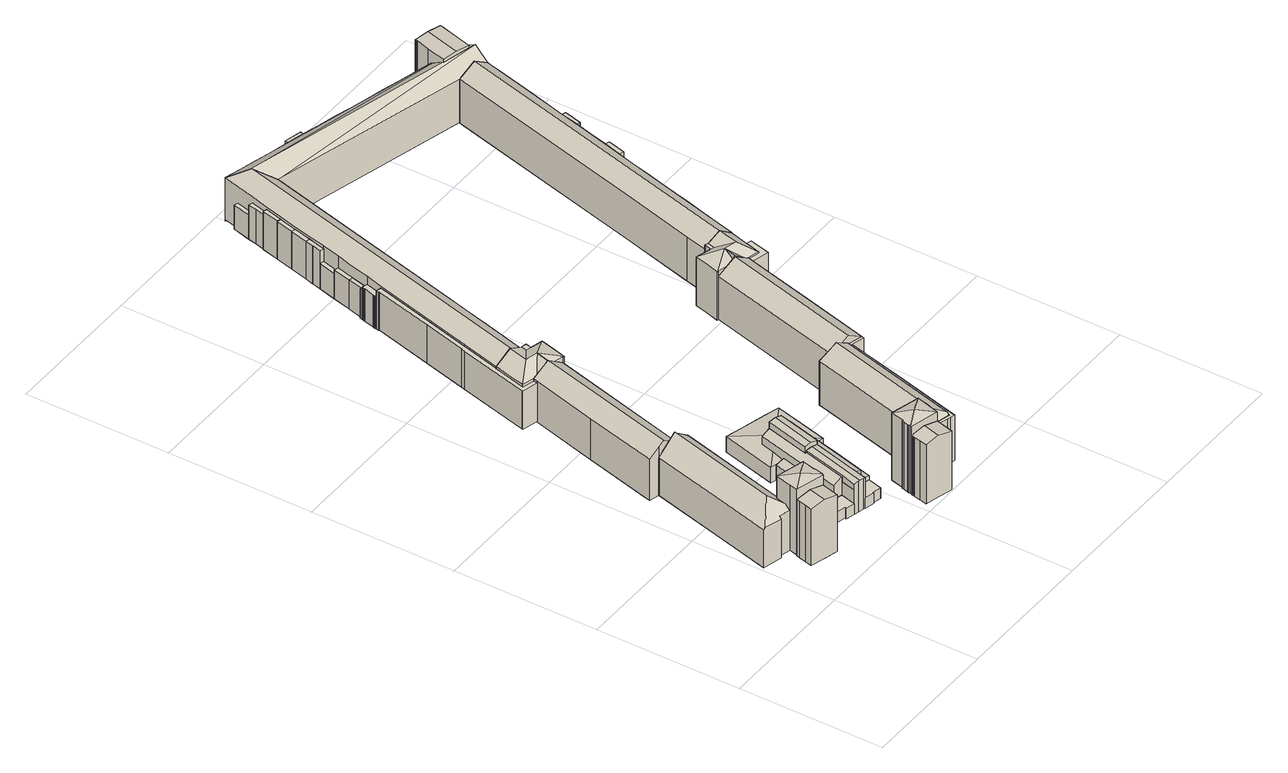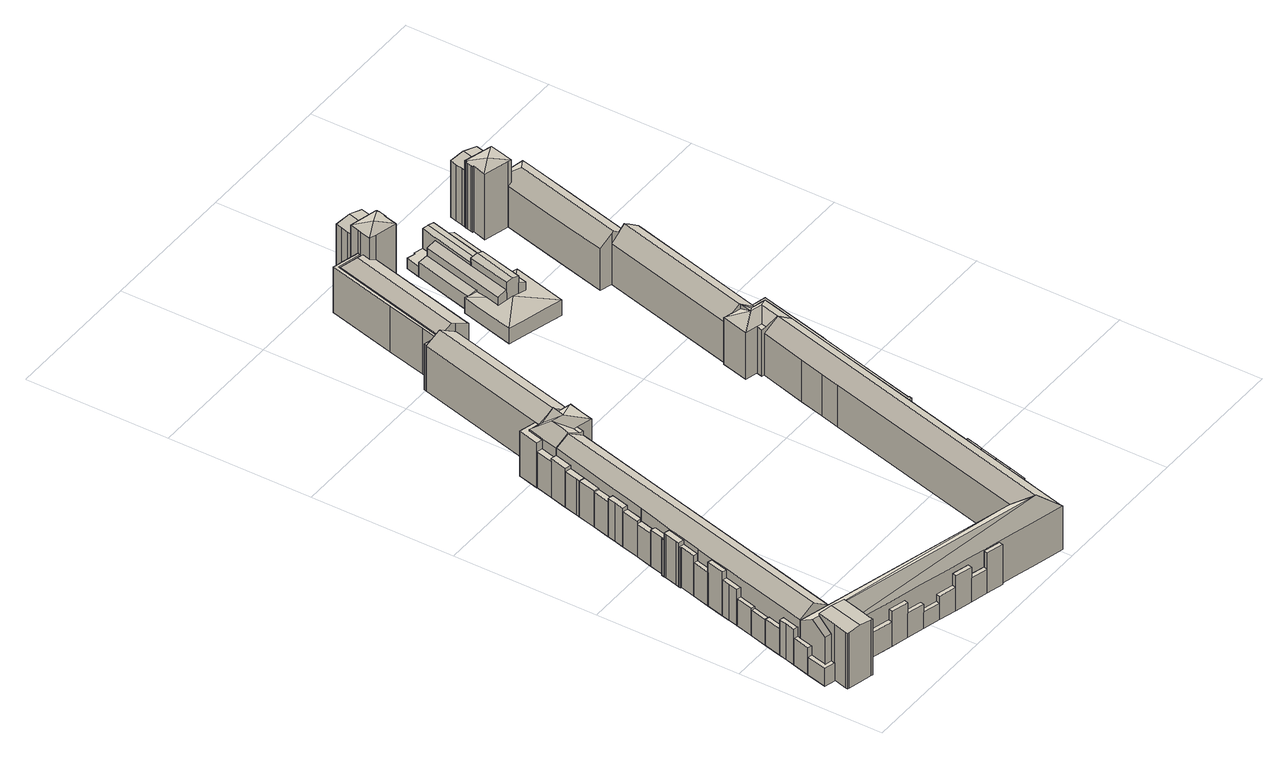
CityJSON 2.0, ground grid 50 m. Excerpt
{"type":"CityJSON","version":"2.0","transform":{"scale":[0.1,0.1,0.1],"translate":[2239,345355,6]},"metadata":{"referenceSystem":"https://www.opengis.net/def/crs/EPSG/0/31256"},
"CityObjects":{
"building1":{"type":"Building","attributes":{"name":"207428"},"children":["building1-1","building1-2","building1-3","building1-4","building1-5","building1-6","building1-7","building1-8","building1-9","building1-10","building1-11","building1-12","building1-13","building1-14","building1-15","building1-16","building1-17","building1-18","building1-19","building1-20","building1-21","building1-22","building1-23","building1-24","building1-25","building1-26","building1-27","building1-28","building1-29","building1-30","building1-31","building1-32","building1-33","building1-34","building1-35","building1-36","building1-37","building1-38","building1-39","building1-40","building1-41","building1-42","building1-43","building1-44","building1-45","building1-46","building1-47","building1-48","building1-49","building1-50","building1-51","building1-52","building1-53","building1-54","building1-55","building1-56","building1-57","building1-58","building1-59","building1-60","building1-61","building1-62"]},
"building1-1":{"type":"BuildingPart","attributes":{"HoeheDach":"29","NiedrigsteTraufeDesGebaeudes":"28","Blattnummer":"104090","HoeheGrund":"7","roofType":"SATTELDACH","measuredHeight":21.95},"parents":["building1"],"geometry":[{"type":"Solid","lod":"2","boundaries":[[[[0,1,2,3,4,5]],[[2,1,6,7]],[[1,0,8,6]],[[0,5,9,8]],[[10,11,12,13]],[[11,14,15,12]],[[14,16,17,15]],[[8,9,18,13,12,15,17,19,20,7,6]],[[3,2,7,20,19,17,16,21]],[[18,9,5,4,10,13]],[[4,3,21,16,14,11,10]]]]}]},
"building1-2":{"type":"BuildingPart","attributes":{"HoeheDach":"32","NiedrigsteTraufeDesGebaeudes":"32","Blattnummer":"104090","HoeheGrund":"7","roofType":"WALMDACH","measuredHeight":25.19},"parents":["building1"],"geometry":[{"type":"Solid","lod":"2","boundaries":[[[[22,23,24,25]],[[26,27,28,22,25]],[[29,30,31,32,33,34,26,25,35]],[[36,24,37,38]],[[22,28,39,40]],[[28,27,41,39]],[[34,33,42,43]],[[33,32,44,42]],[[32,31,45,44]],[[31,30,46,45]],[[30,29,47,46]],[[43,42,44,45,46,47,48,38,37,49,40,39,41,50]],[[50,41,27,26,34,43]],[[35,25,24,36]],[[22,40,49,23]],[[48,47,29,35,36,38]],[[23,49,37,24]]]]}]},
"building1-3":{"type":"BuildingPart","attributes":{"HoeheDach":"26","NiedrigsteTraufeDesGebaeudes":"21","Blattnummer":"104090","HoeheGrund":"7","roofType":"WALMDACH","measuredHeight":19.22},"parents":["building1"],"geometry":[{"type":"Solid","lod":"2","boundaries":[[[[51,52,53,54]],[[55,56,57,58,59,60]],[[61,62,63,55,60,64]],[[65,66,67,52,51,56,55,63]],[[62,61,68,69]],[[61,64,70,68]],[[66,65,71,72]],[[72,71,73,69,68,70,74,75,76,77,78,54,53,79]],[[79,53,52,67,66,72]],[[69,73,71,65,63,62]],[[70,64,60,59,75,74]],[[51,54,78,77,57,56]],[[58,57,77,76,75,59]]]]}]},
"building1-4":{"type":"BuildingPart","attributes":{"HoeheDach":"11","NiedrigsteTraufeDesGebaeudes":"11","Blattnummer":"104090","HoeheGrund":"7","roofType":"FLACHDACH","measuredHeight":3.85},"parents":["building1"],"geometry":[{"type":"Solid","lod":"2","boundaries":[[[[80,81,82,83,84,85,86]],[[87,88,89,90,91,92,93]],[[85,84,87,93]],[[82,81,90,89]],[[81,80,91,90]],[[80,86,92,91]],[[86,85,93,92]],[[82,89,88,87,84,83]]]]}]},
"building1-5":{"type":"BuildingPart","attributes":{"HoeheDach":"14","NiedrigsteTraufeDesGebaeudes":"13","Blattnummer":"104090","HoeheGrund":"7","roofType":"PULTDACH","measuredHeight":6.48},"parents":["building1"],"geometry":[{"type":"Solid","lod":"2","boundaries":[[[[94,95,96,97,98,99,100]],[[101,102,103,104,105,106,107]],[[99,98,101,107]],[[95,94,105,104]],[[94,100,106,105]],[[100,99,107,106]],[[97,96,95,104,103,102,101,98]]]]}]},
"building1-6":{"type":"BuildingPart","attributes":{"HoeheDach":"26","NiedrigsteTraufeDesGebaeudes":"22","Blattnummer":"104090","HoeheGrund":"7","roofType":"SATTELDACH","measuredHeight":19.11},"parents":["building1"],"geometry":[{"type":"Solid","lod":"2","boundaries":[[[[108,109,110,111,112,113,114,115]],[[116,109,108,117]],[[112,111,118,119]],[[111,110,120,118]],[[115,114,121,77]],[[116,117,54,122]],[[54,117,108,115,77,123]],[[116,122,124,120,110,109]],[[113,112,119,125,121,114]],[[123,77,121,125,119,118,120,124,122,54]]]]}]},
"building1-7":{"type":"BuildingPart","attributes":{"HoeheDach":"11","NiedrigsteTraufeDesGebaeudes":"11","Blattnummer":"104090","HoeheGrund":"7","roofType":"FLACHDACH","measuredHeight":3.93},"parents":["building1"],"geometry":[{"type":"Solid","lod":"2","boundaries":[[[[126,127,128,129,130,131,132]],[[133,134,135,136,137,138,139]],[[131,130,133,139]],[[128,127,136,135]],[[127,126,137,136]],[[126,132,138,137]],[[132,131,139,138]],[[128,135,134,133,130,129]]]]}]},
"building1-8":{"type":"BuildingPart","attributes":{"HoeheDach":"19","NiedrigsteTraufeDesGebaeudes":"16","Blattnummer":"104090","HoeheGrund":"7","roofType":"PULTDACH","measuredHeight":11.48},"parents":["building1"],"geometry":[{"type":"Solid","lod":"2","boundaries":[[[[140,141,142,143,144,145,146]],[[147,148,149,150,151,152]],[[153,154,155,156,157,158,148,147,159]],[[160,161,162,163,164]],[[165,166,167]],[[168,169,170,171]],[[145,144,172,88]],[[144,143,173,172]],[[143,142,174,173]],[[140,146,166,165]],[[146,145,88,89]],[[158,157,162,171,170]],[[154,153,175,139]],[[162,161,168,171]],[[160,164,134,176]],[[164,163,133,134]],[[133,177,139,175,178,179,180,90,89,88,172,173,174,181,182,183,184,185,176,134]],[[149,148,158,183,182,181,174,142,141]],[[178,175,153,159,147,152,180,179]],[[177,133,163,162,157,156,155,154,139]],[[176,185,184,169,168,161,160]],[[170,169,184,183,158]],[[180,152,151,167,90]],[[150,149,141,140,165,167,151]],[[166,146,89,90,167]]]]}]},
"building1-9":{"type":"BuildingPart","attributes":{"HoeheDach":"13","NiedrigsteTraufeDesGebaeudes":"13","Blattnummer":"104090","HoeheGrund":"7","roofType":"PULTDACH","measuredHeight":6.15},"parents":["building1"],"geometry":[{"type":"Solid","lod":"2","boundaries":[[[[186,187,188,189,190,191]],[[192,193,194,195,135,134]],[[190,189,192,134]],[[189,188,193,192]],[[191,190,134,135]],[[195,194,193,188,187,186,191,135]]]]}]},
"building1-10":{"type":"BuildingPart","attributes":{"HoeheDach":"20","NiedrigsteTraufeDesGebaeudes":"20","Blattnummer":"104090","HoeheGrund":"7","roofType":"SATTELDACH","measuredHeight":13.22},"parents":["building1"],"geometry":[{"type":"Solid","lod":"2","boundaries":[[[[196,197,198,199]],[[200,196,199,201]],[[198,197,202,203]],[[200,201,204,205]],[[204,201,199,198,203,206]],[[200,205,207,202,197,196]],[[206,203,202,207,205,204]]]]}]},
"building1-11":{"type":"BuildingPart","attributes":{"HoeheDach":"29","NiedrigsteTraufeDesGebaeudes":"28","Blattnummer":"104090","HoeheGrund":"6","roofType":"SATTELDACH","measuredHeight":22.87},"parents":["building1"],"geometry":[{"type":"Solid","lod":"2","boundaries":[[[[208,209,210,211,212,213,214,215,216]],[[215,214,217,218]],[[214,213,219,217]],[[213,212,220,219]],[[212,211,221,220]],[[211,210,222,221]],[[210,209,223,222]],[[224,225,226,227]],[[225,228,229,226]],[[229,230,231,232,218,217,219,220,221,222,223,233,227,226]],[[231,230,234,235,216,215,218,232]],[[229,228,234,230]],[[224,227,233,223,209,208]],[[234,228,225,224,208,216,235]]]]}]},
"building1-12":{"type":"BuildingPart","attributes":{"HoeheDach":"14","NiedrigsteTraufeDesGebaeudes":"13","Blattnummer":"104090","HoeheGrund":"7","roofType":"WALMDACH","measuredHeight":6.7},"parents":["building1"],"geometry":[{"type":"Solid","lod":"2","boundaries":[[[[236,237,238,239,240,241]],[[242,243,241,240,244]],[[245,246,247,239,238]],[[238,237,248]],[[249,250,251,252,245,238,248]],[[251,250,253,254]],[[240,239,255,256]],[[243,242,257,258]],[[251,254,193,259]],[[254,253,192,193]],[[259,193,192,260,176,261,262,172,263,258,257,264,256,255,265,266,267,268]],[[261,176,249,248,237,236,172,262]],[[246,245,267,266,265,255,239,247]],[[250,249,176,260,192,253]],[[268,267,245,252,251,259]],[[257,242,244,240,256,264]],[[263,172,236,241,243,258]]]]}]},
"building1-13":{"type":"BuildingPart","attributes":{"HoeheDach":"26","NiedrigsteTraufeDesGebaeudes":"23","Blattnummer":"104090","HoeheGrund":"7","roofType":"SATTELDACH","measuredHeight":19.06},"parents":["building1"],"geometry":[{"type":"Solid","lod":"2","boundaries":[[[[269,270,271,272]],[[273,274,275,276,277]],[[278,271,270]],[[279,280,281,282]],[[283,122,272,271,278,284,110,120,285]],[[275,274,273,286,287,288,289,290,291,292]],[[293,122,283,285,120,294,295,296,290,289,288,287,286,297,282,281,298]],[[298,281,280,299,269,293]],[[297,286,273,277,279,282]],[[269,272,122,293]],[[120,110,300,301,295,294]],[[270,284,278]],[[302,291,290,296,295,301]],[[299,280,270,269]],[[280,279,277,276,303,270]],[[275,292,304,303,276]],[[110,284,270,303,301,300]],[[304,292,291,302,301,303]]]]}]},
"building1-14":{"type":"BuildingPart","attributes":{"HoeheDach":"33","NiedrigsteTraufeDesGebaeudes":"31","Blattnummer":"104090","HoeheGrund":"6","roofType":"WALMDACH","measuredHeight":26.23},"parents":["building1"],"geometry":[{"type":"Solid","lod":"2","boundaries":[[[[305,306,307,308]],[[306,309,310,307]],[[311,312,313,314]],[[315,316,317,318]],[[319,320,321,322]],[[322,321,318,317,323,314,313,324,308,307,310,325,326,327,328,329,330,331]],[[332,333,326,325,310,309]],[[331,330,334,335,319,322]],[[334,330,329,328,336,337]],[[336,328,327,326,333,338]],[[321,320,315,318]],[[339,311,314,323,317,316]],[[337,336,338,333,332,340]],[[339,340,332,309,306,305,341,312,311]],[[340,339,316,315]],[[320,319,335,334,337,340,315]],[[312,341,324,313]],[[341,305,308,324]]]]}]},
"building1-15":{"type":"BuildingPart","attributes":{"HoeheDach":"22","NiedrigsteTraufeDesGebaeudes":"22","Blattnummer":"104090","HoeheGrund":"7","roofType":"FLACHDACH","measuredHeight":14.21},"parents":["building1"],"geometry":[{"type":"Solid","lod":"2","boundaries":[[[[342,343,344,345,346,347,348,349,350,351,352,353,354]],[[355,356,357,358,359,360,361,362,363,364,365,366,367]],[[365,342,354,366]],[[364,343,342,365]],[[363,344,343,364]],[[362,345,344,363]],[[361,346,345,362]],[[360,347,346,361]],[[359,348,347,360]],[[358,349,348,359]],[[357,350,349,358]],[[356,351,350,357]],[[355,352,351,356]],[[367,353,352,355]],[[366,354,353,367]]]]}]},
"building1-16":{"type":"BuildingPart","attributes":{"HoeheDach":"26","NiedrigsteTraufeDesGebaeudes":"22","Blattnummer":"104090","HoeheGrund":"6","roofType":"WALMDACH","measuredHeight":19.85},"parents":["building1"],"geometry":[{"type":"Solid","lod":"2","boundaries":[[[[368,369,370,371,372,373,374,375]],[[376,369,368,377,378]],[[379,370,369,376]],[[372,371,380,381]],[[375,374,382,383]],[[378,377,384,385]],[[385,384,386,383,382,387,381,380,388,389,390]],[[385,390,389,379,376,378]],[[368,375,383,386,384,377]],[[379,389,388,380,371,370]],[[373,372,381,387,382,374]]]]}]},
"building1-17":{"type":"BuildingPart","attributes":{"HoeheDach":"23","NiedrigsteTraufeDesGebaeudes":"23","Blattnummer":"104090","HoeheGrund":"6","roofType":"FLACHDACH","measuredHeight":16.96},"parents":["building1"],"geometry":[{"type":"Solid","lod":"2","boundaries":[[[[391,392,393,394]],[[395,396,392,391]],[[397,398,396,395]],[[399,400,398,397]],[[401,402,400,399]],[[403,404,402,401]],[[405,406,407,408,409,393,392,396,398,400,402,404]],[[399,397,395,391,394,410,411,412,413,414,403,401]],[[414,405,404,403]],[[413,406,405,414]],[[412,407,406,413]],[[411,408,407,412]],[[410,409,408,411]],[[394,393,409,410]]]]}]},
"building1-18":{"type":"BuildingPart","attributes":{"HoeheDach":"20","NiedrigsteTraufeDesGebaeudes":"20","Blattnummer":"104090","HoeheGrund":"8","roofType":"FLACHDACH","measuredHeight":12.03},"parents":["building1"],"geometry":[{"type":"Solid","lod":"2","boundaries":[[[[415,342,354,416,417,418,419,420,421,422]],[[423,424,425,426,427,428,429,430,431,432]],[[430,415,422,431]],[[429,342,415,430]],[[428,354,342,429]],[[427,416,354,428]],[[426,417,416,427]],[[425,418,417,426]],[[424,419,418,425]],[[423,420,419,424]],[[432,421,420,423]],[[431,422,421,432]]]]}]},
"building1-19":{"type":"BuildingPart","attributes":{"HoeheDach":"18","NiedrigsteTraufeDesGebaeudes":"18","Blattnummer":"104090","HoeheGrund":"8","roofType":"FLACHDACH","measuredHeight":10.77},"parents":["building1"],"geometry":[{"type":"Solid","lod":"2","boundaries":[[[[433,415,434,435]],[[436,422,415,433]],[[437,438,422,436]],[[439,440,438,437]],[[441,442,440,439]],[[434,415,422,438,440,442]],[[437,436,433,435,441,439]],[[435,434,442,441]]]]}]},
"building1-20":{"type":"BuildingPart","attributes":{"HoeheDach":"18","NiedrigsteTraufeDesGebaeudes":"18","Blattnummer":"104090","HoeheGrund":"8","roofType":"FLACHDACH","measuredHeight":10.73},"parents":["building1"],"geometry":[{"type":"Solid","lod":"2","boundaries":[[[[443,434,442,444]],[[435,445,446,441]],[[445,443,444,446]],[[435,434,443,445]],[[441,442,434,435]],[[446,444,442,441]]]]}]},
"building1-21":{"type":"BuildingPart","attributes":{"HoeheDach":"26","NiedrigsteTraufeDesGebaeudes":"23","Blattnummer":"104090","HoeheGrund":"7","roofType":"SATTELDACH","measuredHeight":19.24},"parents":["building1"],"geometry":[{"type":"Solid","lod":"2","boundaries":[[[[447,448,449,450]],[[451,452,453,454]],[[455,456,457,458,459,460,461,462,448,447,463,464,465,466,291,467]],[[468,469,452,451,455,467,470]],[[291,466,471,472]],[[452,469,473,453]],[[469,468,474,473]],[[468,470,475,474]],[[462,461,460,459,458,457,456,476,477,478,479,480,481,482,449,448]],[[475,470,467,291,472,483]],[[451,454,484,476,456,455]],[[463,447,450,485,486,464]],[[465,464,486,487,471,466]],[[473,474,475,483,472,471,487,486,485,450,449,482,481,480,479,478,477,476,484,454,453]]]]}]},
"building1-22":{"type":"BuildingPart","attributes":{"HoeheDach":"17","NiedrigsteTraufeDesGebaeudes":"17","Blattnummer":"104090","HoeheGrund":"7","roofType":"FLACHDACH","measuredHeight":9.51},"parents":["building1"],"geometry":[{"type":"Solid","lod":"2","boundaries":[[[[488,443,444,489]],[[490,491,492,493]],[[491,488,489,492]],[[490,443,488,491]],[[493,444,443,490]],[[492,489,444,493]]]]}]},
"building1-23":{"type":"BuildingPart","attributes":{"HoeheDach":"22","NiedrigsteTraufeDesGebaeudes":"22","Blattnummer":"104090","HoeheGrund":"7","roofType":"FLACHDACH","measuredHeight":14.14},"parents":["building1"],"geometry":[{"type":"Solid","lod":"2","boundaries":[[[[488,489,494,495,496,497]],[[498,499,500,501,502,503]],[[501,488,497,502]],[[500,489,488,501]],[[499,494,489,500]],[[498,495,494,499]],[[503,496,495,498]],[[502,497,496,503]]]]}]},
"building1-24":{"type":"BuildingPart","attributes":{"HoeheDach":"22","NiedrigsteTraufeDesGebaeudes":"22","Blattnummer":"104090","HoeheGrund":"8","roofType":"FLACHDACH","measuredHeight":14.05},"parents":["building1"],"geometry":[{"type":"Solid","lod":"2","boundaries":[[[[497,496,504,505]],[[503,502,506,507]],[[502,497,505,506]],[[503,496,497,502]],[[507,504,496,503]],[[506,505,504,507]]]]}]},
"building1-25":{"type":"BuildingPart","attributes":{"HoeheDach":"22","NiedrigsteTraufeDesGebaeudes":"22","Blattnummer":"104090","HoeheGrund":"8","roofType":"FLACHDACH","measuredHeight":13.97},"parents":["building1"],"geometry":[{"type":"Solid","lod":"2","boundaries":[[[[508,505,504,509]],[[510,511,512,513]],[[511,508,509,512]],[[510,505,508,511]],[[513,504,505,510]],[[512,509,504,513]]]]}]},
"building1-26":{"type":"BuildingPart","attributes":{"HoeheDach":"22","NiedrigsteTraufeDesGebaeudes":"22","Blattnummer":"104090","HoeheGrund":"8","roofType":"FLACHDACH","measuredHeight":14.04},"parents":["building1"],"geometry":[{"type":"Solid","lod":"2","boundaries":[[[[514,508,509,515]],[[516,517,518,519]],[[517,514,515,518]],[[516,508,514,517]],[[519,509,508,516]],[[518,515,509,519]]]]}]},
"building1-27":{"type":"BuildingPart","attributes":{"HoeheDach":"26","NiedrigsteTraufeDesGebaeudes":"22","Blattnummer":"104090","HoeheGrund":"6","roofType":"SATTELDACH","measuredHeight":20.06},"parents":["building1"],"geometry":[{"type":"Solid","lod":"2","boundaries":[[[[520,521,522,523,524]],[[525,526,527,521,520,528]],[[523,522,529,530]],[[527,526,531,532]],[[533,408,528,520,524,523,530,407]],[[534,531,526,525,528,408]],[[527,532,535,529,522,521]],[[534,408,533,407,530,529,535,532,531]]]]}]},
"building1-28":{"type":"BuildingPart","attributes":{"HoeheDach":"20","NiedrigsteTraufeDesGebaeudes":"20","Blattnummer":"104090","HoeheGrund":"8","roofType":"FLACHDACH","measuredHeight":12.87},"parents":["building1"],"geometry":[{"type":"Solid","lod":"2","boundaries":[[[[536,537,538,539,540]],[[541,542,543,544,545]],[[543,536,540,544]],[[542,537,536,543]],[[541,538,537,542]],[[545,539,538,541]],[[544,540,539,545]]]]}]},
"building1-29":{"type":"BuildingPart","attributes":{"HoeheDach":"17","NiedrigsteTraufeDesGebaeudes":"17","Blattnummer":"104090","HoeheGrund":"8","roofType":"FLACHDACH","measuredHeight":9.04},"parents":["building1"],"geometry":[{"type":"Solid","lod":"2","boundaries":[[[[546,547,538,537]],[[548,549,550,551]],[[549,546,537,550]],[[548,547,546,549]],[[551,538,547,548]],[[550,537,538,551]]]]}]},
"building1-30":{"type":"BuildingPart","attributes":{"HoeheDach":"27","NiedrigsteTraufeDesGebaeudes":"23","Blattnummer":"104090","HoeheGrund":"6","roofType":"SATTELDACH","measuredHeight":20.38},"parents":["building1"],"geometry":[{"type":"Solid","lod":"2","boundaries":[[[[552,553,554,555]],[[553,556,557]],[[558,559,560,561]],[[562,560,563,564]],[[556,553,552]],[[565,566,532,567,568,557,556,552,555,529,535]],[[569,570,571,532,566,565,535,529,572,573,574,564,563,575,576,577,578,579]],[[580,581,578,577,576,575,559,558]],[[569,579,578,581,582,583,584,570]],[[570,584,585,567,532,571]],[[559,575,563,560]],[[529,555,554,586,573,572]],[[587,562,564,574,573,586]],[[583,582,581,580,588,589,584]],[[588,580,558,561,589]],[[568,567,585,584,589,553,557]],[[589,561,560,562,553]],[[553,562,587,586,554]]]]}]},
"building1-31":{"type":"BuildingPart","attributes":{"HoeheDach":"23","NiedrigsteTraufeDesGebaeudes":"23","Blattnummer":"104090","HoeheGrund":"6","roofType":"FLACHDACH","measuredHeight":16.64},"parents":["building1"],"geometry":[{"type":"Solid","lod":"2","boundaries":[[[[590,591,592,593,594,595]],[[596,597,598,599,600,601]],[[599,590,595,600]],[[598,591,590,599]],[[597,592,591,598]],[[596,593,592,597]],[[601,594,593,596]],[[600,595,594,601]]]]}]},
"building1-32":{"type":"BuildingPart","attributes":{"HoeheDach":"19","NiedrigsteTraufeDesGebaeudes":"19","Blattnummer":"104090","HoeheGrund":"6","roofType":"FLACHDACH","measuredHeight":13.42},"parents":["building1"],"geometry":[{"type":"Solid","lod":"2","boundaries":[[[[602,579,578,603]],[[604,605,606,607]],[[605,602,603,606]],[[604,579,602,605]],[[607,578,579,604]],[[606,603,578,607]]]]}]},
"building1-33":{"type":"BuildingPart","attributes":{"HoeheDach":"21","NiedrigsteTraufeDesGebaeudes":"21","Blattnummer":"104090","HoeheGrund":"6","roofType":"FLACHDACH","measuredHeight":14.5},"parents":["building1"],"geometry":[{"type":"Solid","lod":"2","boundaries":[[[[608,603,578,609]],[[610,611,612,613]],[[611,608,609,612]],[[610,603,608,611]],[[613,578,603,610]],[[612,609,578,613]]]]}]},
"building1-34":{"type":"BuildingPart","attributes":{"HoeheDach":"20","NiedrigsteTraufeDesGebaeudes":"20","Blattnummer":"104090","HoeheGrund":"6","roofType":"FLACHDACH","measuredHeight":13.42},"parents":["building1"],"geometry":[{"type":"Solid","lod":"2","boundaries":[[[[614,608,609,615,616]],[[617,618,619,620,621]],[[619,614,616,620]],[[618,608,614,619]],[[617,609,608,618]],[[621,615,609,617]],[[620,616,615,621]]]]}]},
"building1-35":{"type":"BuildingPart","attributes":{"HoeheDach":"22","NiedrigsteTraufeDesGebaeudes":"22","Blattnummer":"104090","HoeheGrund":"8","roofType":"FLACHDACH","measuredHeight":14.88},"parents":["building1"],"geometry":[{"type":"Solid","lod":"2","boundaries":[[[[622,623,624,625]],[[626,627,628,629]],[[627,622,625,628]],[[626,623,622,627]],[[629,624,623,626]],[[628,625,624,629]]]]}]},
"building1-36":{"type":"BuildingPart","attributes":{"HoeheDach":"20","NiedrigsteTraufeDesGebaeudes":"20","Blattnummer":"104090","HoeheGrund":"6","roofType":"FLACHDACH","measuredHeight":13.41},"parents":["building1"],"geometry":[{"type":"Solid","lod":"2","boundaries":[[[[615,630,631,616]],[[632,621,620,633]],[[621,615,616,620]],[[632,630,615,621]],[[633,631,630,632]],[[620,616,631,633]]]]}]},
"building1-37":{"type":"BuildingPart","attributes":{"HoeheDach":"16","NiedrigsteTraufeDesGebaeudes":"16","Blattnummer":"104090","HoeheGrund":"8","roofType":"FLACHDACH","measuredHeight":8.87},"parents":["building1"],"geometry":[{"type":"Solid","lod":"2","boundaries":[[[[634,635,636,637]],[[638,639,640,641]],[[639,634,637,640]],[[638,635,634,639]],[[641,636,635,638]],[[640,637,636,641]]]]}]},
"building1-38":{"type":"BuildingPart","attributes":{"HoeheDach":"19","NiedrigsteTraufeDesGebaeudes":"19","Blattnummer":"104090","HoeheGrund":"6","roofType":"FLACHDACH","measuredHeight":13.09},"parents":["building1"],"geometry":[{"type":"Solid","lod":"2","boundaries":[[[[642,643,644,645]],[[646,647,648,649]],[[647,642,645,648]],[[646,643,642,647]],[[649,644,643,646]],[[648,645,644,649]]]]}]},
"building1-39":{"type":"BuildingPart","attributes":{"HoeheDach":"20","NiedrigsteTraufeDesGebaeudes":"20","Blattnummer":"104090","HoeheGrund":"6","roofType":"FLACHDACH","measuredHeight":14.28},"parents":["building1"],"geometry":[{"type":"Solid","lod":"2","boundaries":[[[[650,651,642,645,652]],[[653,654,655,656,657]],[[655,650,652,656]],[[654,651,650,655]],[[653,642,651,654]],[[657,645,642,653]],[[656,652,645,657]]]]}]},
"building1-40":{"type":"BuildingPart","attributes":{"HoeheDach":"20","NiedrigsteTraufeDesGebaeudes":"20","Blattnummer":"104090","HoeheGrund":"8","roofType":"FLACHDACH","measuredHeight":12.86},"parents":["building1"],"geometry":[{"type":"Solid","lod":"2","boundaries":[[[[636,658,659,637]],[[660,661,662,663]],[[661,636,637,662]],[[660,658,636,661]],[[663,659,658,660]],[[662,637,659,663]]]]}]},
"building1-41":{"type":"BuildingPart","attributes":{"HoeheDach":"19","NiedrigsteTraufeDesGebaeudes":"19","Blattnummer":"104090","HoeheGrund":"6","roofType":"FLACHDACH","measuredHeight":13.12},"parents":["building1"],"geometry":[{"type":"Solid","lod":"2","boundaries":[[[[650,652,664,665,666,667]],[[668,669,670,671,672,673]],[[671,650,667,672]],[[670,652,650,671]],[[669,664,652,670]],[[668,665,664,669]],[[673,666,665,668]],[[672,667,666,673]]]]}]},
"building1-42":{"type":"BuildingPart","attributes":{"HoeheDach":"26","NiedrigsteTraufeDesGebaeudes":"23","Blattnummer":"104090","HoeheGrund":"7","roofType":"SATTELDACH","measuredHeight":19.86},"parents":["building1"],"geometry":[{"type":"Solid","lod":"2","boundaries":[[[[674,675,676,677,678,679,680,681,682,683,684,685,686,687,688]],[[674,688,689]],[[690,691,692,693,689,688,694]],[[695,696,691,690,697]],[[698,699,700,692,691]],[[695,697,701,702]],[[700,699,703,704]],[[699,698,705,703]],[[685,684,683,682,681,680,679,678,677,676,675,706,707,708,709,710,711,712,713,714,715,716,717,718,687,686]],[[719,702,701,720,721,722,718,717,716,715,714,713,712,711,710,709,708,707,706,723,724,725,726,704,703,705,727]],[[725,724,723,706,675,674,689,693]],[[695,702,719,727,705,698,691,696]],[[701,697,690,694,721,720]],[[700,704,726,725,693,692]],[[721,694,688,687,718,722]]]]}]},
"building1-43":{"type":"BuildingPart","attributes":{"HoeheDach":"18","NiedrigsteTraufeDesGebaeudes":"18","Blattnummer":"104090","HoeheGrund":"6","roofType":"FLACHDACH","measuredHeight":12.2},"parents":["building1"],"geometry":[{"type":"Solid","lod":"2","boundaries":[[[[728,729,667,666,665,730]],[[731,732,733,734,735,736]],[[734,728,730,735]],[[733,729,728,734]],[[732,667,729,733]],[[731,666,667,732]],[[736,665,666,731]],[[735,730,665,736]]]]}]},
"building1-44":{"type":"BuildingPart","attributes":{"HoeheDach":"16","NiedrigsteTraufeDesGebaeudes":"16","Blattnummer":"104090","HoeheGrund":"7","roofType":"FLACHDACH","measuredHeight":8.69},"parents":["building1"],"geometry":[{"type":"Solid","lod":"2","boundaries":[[[[659,658,737,738]],[[739,740,741,742]],[[740,659,738,741]],[[739,658,659,740]],[[742,737,658,739]],[[741,738,737,742]]]]}]},
"building1-45":{"type":"BuildingPart","attributes":{"HoeheDach":"26","NiedrigsteTraufeDesGebaeudes":"23","Blattnummer":"104090","HoeheGrund":"6","roofType":"SATTELDACH","measuredHeight":20.02},"parents":["building1"],"geometry":[{"type":"Solid","lod":"2","boundaries":[[[[743,744,745,746]],[[747,748,749,750,751,752,753,754,755,756,746,745,757,758,759,760,761,762,763,764,765,766,767,768,769,770,771,772,773]],[[756,755,754,753,774,775,776,777,743,746]],[[761,760,759,758,757,745,744,778,779,780,781,782,783,762]],[[751,750,749,748,747,773,772,784,785,786,787,788,789,790,791,752]],[[792,793,794,770,769,768,767,795]],[[763,762,783,796,797,798,765,764]],[[784,772,771,770,794,799]],[[800,795,767,766,765,798]],[[783,782,781,780,779,778,744,743,777,776,775,774,791,790,789,788,787,786,785,784,799,797,796]],[[799,794,793,792,795,800,798,797]],[[791,774,753,752]]]]}]},
"building1-46":{"type":"BuildingPart","attributes":{"HoeheDach":"20","NiedrigsteTraufeDesGebaeudes":"20","Blattnummer":"104090","HoeheGrund":"6","roofType":"FLACHDACH","measuredHeight":13.54},"parents":["building1"],"geometry":[{"type":"Solid","lod":"2","boundaries":[[[[801,802,803,804,728,730]],[[805,806,807,808,809,810]],[[808,801,730,809]],[[807,802,801,808]],[[806,803,802,807]],[[805,804,803,806]],[[810,728,804,805]],[[809,730,728,810]]]]}]},
"building1-47":{"type":"BuildingPart","attributes":{"HoeheDach":"14","NiedrigsteTraufeDesGebaeudes":"14","Blattnummer":"104090","HoeheGrund":"7","roofType":"FLACHDACH","measuredHeight":6.16},"parents":["building1"],"geometry":[{"type":"Solid","lod":"2","boundaries":[[[[738,737,811,812]],[[813,814,815,816]],[[814,738,812,815]],[[813,737,738,814]],[[816,811,737,813]],[[815,812,811,816]]]]}]},
"building1-48":{"type":"BuildingPart","attributes":{"HoeheDach":"23","NiedrigsteTraufeDesGebaeudes":"23","Blattnummer":"104090","HoeheGrund":"6","roofType":"FLACHDACH","measuredHeight":16.36},"parents":["building1"],"geometry":[{"type":"Solid","lod":"2","boundaries":[[[[817,818,819,820,802,801]],[[821,822,823,824,825,826]],[[824,817,801,825]],[[823,818,817,824]],[[822,819,818,823]],[[821,820,819,822]],[[826,802,820,821]],[[825,801,802,826]]]]}]},
"building1-49":{"type":"BuildingPart","attributes":{"HoeheDach":"21","NiedrigsteTraufeDesGebaeudes":"21","Blattnummer":"104090","HoeheGrund":"6","roofType":"FLACHDACH","measuredHeight":14.92},"parents":["building1"],"geometry":[{"type":"Solid","lod":"2","boundaries":[[[[827,828,818,817,829,830]],[[831,832,833,834,835,836]],[[834,827,830,835]],[[833,828,827,834]],[[832,818,828,833]],[[831,817,818,832]],[[836,829,817,831]],[[835,830,829,836]]]]}]},
"building1-50":{"type":"BuildingPart","attributes":{"HoeheDach":"16","NiedrigsteTraufeDesGebaeudes":"16","Blattnummer":"104090","HoeheGrund":"8","roofType":"FLACHDACH","measuredHeight":8.98},"parents":["building1"],"geometry":[{"type":"Solid","lod":"2","boundaries":[[[[811,837,838,812]],[[839,840,841,842]],[[840,811,812,841]],[[839,837,811,840]],[[842,838,837,839]],[[841,812,838,842]]]]}]},
"building1-51":{"type":"BuildingPart","attributes":{"HoeheDach":"19","NiedrigsteTraufeDesGebaeudes":"19","Blattnummer":"104090","HoeheGrund":"6","roofType":"FLACHDACH","measuredHeight":12.37},"parents":["building1"],"geometry":[{"type":"Solid","lod":"2","boundaries":[[[[830,829,843,844]],[[845,846,847,848]],[[846,830,844,847]],[[845,829,830,846]],[[848,843,829,845]],[[847,844,843,848]]]]}]},
"building1-52":{"type":"BuildingPart","attributes":{"HoeheDach":"23","NiedrigsteTraufeDesGebaeudes":"23","Blattnummer":"104090","HoeheGrund":"6","roofType":"FLACHDACH","measuredHeight":16.25},"parents":["building1"],"geometry":[{"type":"Solid","lod":"2","boundaries":[[[[849,752,751,850]],[[851,852,853,854]],[[852,849,850,853]],[[851,752,849,852]],[[854,751,752,851]],[[853,850,751,854]]]]}]},
"building1-53":{"type":"BuildingPart","attributes":{"HoeheDach":"20","NiedrigsteTraufeDesGebaeudes":"20","Blattnummer":"104090","HoeheGrund":"8","roofType":"FLACHDACH","measuredHeight":12.92},"parents":["building1"],"geometry":[{"type":"Solid","lod":"2","boundaries":[[[[855,838,856,857]],[[858,856,838,837]],[[857,859,860,855]],[[859,858,837,860]],[[857,856,858,859]],[[860,837,838,855]]]]}]},
"building1-54":{"type":"BuildingPart","attributes":{"HoeheDach":"20","NiedrigsteTraufeDesGebaeudes":"20","Blattnummer":"104090","HoeheGrund":"6","roofType":"FLACHDACH","measuredHeight":13.38},"parents":["building1"],"geometry":[{"type":"Solid","lod":"2","boundaries":[[[[751,750,861,862,850]],[[863,864,865,866,867]],[[865,751,850,866]],[[864,750,751,865]],[[863,861,750,864]],[[867,862,861,863]],[[866,850,862,867]]]]}]},
"building1-55":{"type":"BuildingPart","attributes":{"HoeheDach":"16","NiedrigsteTraufeDesGebaeudes":"16","Blattnummer":"104090","HoeheGrund":"6","roofType":"FLACHDACH","measuredHeight":9.94},"parents":["building1"],"geometry":[{"type":"Solid","lod":"2","boundaries":[[[[868,861,750,749]],[[869,870,871,872]],[[870,868,749,871]],[[869,861,868,870]],[[872,750,861,869]],[[871,749,750,872]]]]}]},
"building1-56":{"type":"BuildingPart","attributes":{"HoeheDach":"17","NiedrigsteTraufeDesGebaeudes":"17","Blattnummer":"104090","HoeheGrund":"7","roofType":"FLACHDACH","measuredHeight":9.09},"parents":["building1"],"geometry":[{"type":"Solid","lod":"2","boundaries":[[[[858,873,874,856]],[[875,876,877,878]],[[876,858,856,877]],[[875,873,858,876]],[[878,874,873,875]],[[877,856,874,878]]]]}]},
"building1-57":{"type":"BuildingPart","attributes":{"HoeheDach":"16","NiedrigsteTraufeDesGebaeudes":"16","Blattnummer":"104090","HoeheGrund":"6","roofType":"FLACHDACH","measuredHeight":9.38},"parents":["building1"],"geometry":[{"type":"Solid","lod":"2","boundaries":[[[[748,879,868,749]],[[880,881,882,883]],[[881,748,749,882]],[[880,879,748,881]],[[883,868,879,880]],[[882,749,868,883]]]]}]},
"building1-58":{"type":"BuildingPart","attributes":{"HoeheDach":"16","NiedrigsteTraufeDesGebaeudes":"16","Blattnummer":"104090","HoeheGrund":"6","roofType":"FLACHDACH","measuredHeight":9.77},"parents":["building1"],"geometry":[{"type":"Solid","lod":"2","boundaries":[[[[884,885,886,887]],[[888,886,885,889]],[[887,890,891,884]],[[890,888,889,891]],[[887,886,888,890]],[[891,889,885,884]]]]}]},
"building1-59":{"type":"BuildingPart","attributes":{"HoeheDach":"20","NiedrigsteTraufeDesGebaeudes":"20","Blattnummer":"104090","HoeheGrund":"6","roofType":"FLACHDACH","measuredHeight":13.25},"parents":["building1"],"geometry":[{"type":"Solid","lod":"2","boundaries":[[[[892,888,889,893,894]],[[895,896,897,898,899]],[[897,892,894,898]],[[896,888,892,897]],[[895,889,888,896]],[[899,893,889,895]],[[898,894,893,899]]]]}]},
"building1-60":{"type":"BuildingPart","attributes":{"HoeheDach":"28","NiedrigsteTraufeDesGebaeudes":"27","Blattnummer":"104090","HoeheGrund":"7","roofType":"SATTELDACH","measuredHeight":21.1},"parents":["building1"],"geometry":[{"type":"Solid","lod":"2","boundaries":[[[[900,901,902,903,904,905,906,907,908,909]],[[910,911,912,913,914,900,909,915]],[[906,905,916,917]],[[905,904,918,916]],[[904,903,919,918]],[[903,902,920,919]],[[902,901,921,920]],[[914,913,922,923]],[[913,912,924,922]],[[912,911,925,924]],[[926,925,911,910,915,927]],[[927,915,909,908,928,929]],[[914,923,930,921,901,900]],[[907,906,917,931,928,908]],[[925,926,927,929,928,931,917,916,918,919,920,921,930,923,922,924]]]]}]},
"building1-61":{"type":"BuildingPart","attributes":{"HoeheDach":"16","NiedrigsteTraufeDesGebaeudes":"16","Blattnummer":"104090","HoeheGrund":"6","roofType":"FLACHDACH","measuredHeight":9.9},"parents":["building1"],"geometry":[{"type":"Solid","lod":"2","boundaries":[[[[893,932,933,894]],[[934,935,936,937]],[[935,893,894,936]],[[934,932,893,935]],[[937,933,932,934]],[[936,894,933,937]]]]}]},
"building1-62":{"type":"BuildingPart","attributes":{"HoeheDach":"13","NiedrigsteTraufeDesGebaeudes":"13","Blattnummer":"104090","HoeheGrund":"6","roofType":"FLACHDACH","measuredHeight":6.62},"parents":["building1"],"geometry":[{"type":"Solid","lod":"2","boundaries":[[[[938,939,940,941,933,932]],[[942,943,944,945,946,947]],[[945,938,932,946]],[[944,939,938,945]],[[943,940,939,944]],[[942,941,940,943]],[[947,933,941,942]],[[946,932,933,947]]]]}]}
},
"vertices":[
[194,139,219],[200,163,219],[203,175,219],[155,188,229],[139,127,229],[187,115,219],[200,163,10],[203,175,10],[194,139,10],[187,115,10],[89,140,219],[95,164,219],[95,164,10],[89,140,10],[101,189,219],[101,189,10],[104,202,219],[104,202,10],[139,127,10],[105,201,10],[155,188,10],[105,201,219],
[125,285,256],[111,231,256],[104,202,256],[166,230,265],[224,256,256],[225,259,256],[136,282,256],[205,183,257],[208,182,256],[210,189,256],[214,204,256],[215,210,256],[211,211,257],[204,179,257],[203,175,256],[104,202,13],[203,175,13],[136,282,13],[125,285,13],[225,259,13],[215,210,13],[211,211,13],[214,204,13],[210,189,13],[208,182,13],[205,183,13],[204,179,13],[111,231,13],[224,256,13],
[193,682,198],[236,671,166],[236,671,12],[193,682,12],[85,296,205],[185,683,205],[116,692,153],[53,450,153],[1,249,153],[8,247,159],[71,241,163],[111,231,160],[115,248,174],[68,231,155],[125,285,174],[136,282,165],[179,450,165],[71,241,12],[111,231,12],[68,231,12],[125,285,12],[136,282,12],[115,248,12],[8,247,12],[1,249,12],[53,450,12],[116,692,12],[185,683,12],[179,450,12],
[327,176,51],[357,168,51],[371,221,51],[339,229,51],[311,236,51],[298,188,51],[328,180,51],[311,236,12],[339,229,12],[371,221,12],[357,168,12],[327,176,12],[328,180,12],[298,188,12],
[394,440,77],[366,447,67],[353,396,67],[312,239,67],[312,237,67],[311,236,67],[339,229,77],[312,237,13],[312,239,13],[353,396,13],[366,447,13],[394,440,13],[339,229,13],[311,236,13],
[136,689,203],[264,1179,203],[210,1193,165],[206,1178,165],[146,952,164],[84,711,165],[81,701,165],[116,692,189],[319,1165,165],[193,682,164],[206,1178,12],[146,952,12],[210,1193,12],[81,701,12],[319,1165,12],[136,689,12],[264,1179,12],[84,711,12],
[432,154,51],[462,146,51],[475,195,51],[444,203,51],[413,211,51],[399,157,51],[431,149,51],[413,211,12],[444,203,12],[475,195,12],[462,146,12],[432,154,12],[431,149,12],[399,157,12],
[371,220,118],[411,372,118],[407,373,116],[446,525,116],[418,532,102],[339,229,102],[371,221,118],[378,163,127],[432,367,127],[411,372,124],[371,220,124],[357,168,124],[374,164,126],[393,159,125],[399,157,124],[413,209,124],[413,211,124],[453,362,124],[452,362,124],[383,162,126],[523,505,103],[492,513,113],[453,362,113],[413,211,113],[444,203,103],[371,220,102],[371,221,102],[357,168,102],[492,513,102],[491,513,102],[452,362,102],[453,362,102],[418,532,12],[446,525,12],[407,373,12],[393,159,12],[523,505,12],[413,209,12],[383,162,12],[378,163,12],[374,164,12],[411,372,12],[432,367,12],[452,362,12],[491,513,12],[492,513,12],
[476,197,66],[517,354,66],[530,405,66],[499,413,74],[444,203,74],[475,195,66],[499,413,12],[530,405,12],[517,354,12],[476,197,12],
[469,519,145],[446,525,140],[407,373,140],[429,368,145],[491,513,140],[452,362,140],[446,525,13],[407,373,13],[452,362,13],[491,513,13],[429,368,13],[469,519,13],
[587,77,231],[539,88,221],[538,85,221],[537,82,221],[537,79,221],[536,76,221],[530,52,221],[524,28,221],[571,16,231],[530,52,2],[524,28,2],[536,76,2],[537,79,2],[537,82,2],[538,85,2],[539,88,2],[638,64,220],[635,52,220],[635,52,2],[638,64,2],[628,26,220],[628,26,2],[622,3,2],[613,5,2],[571,16,2],[587,77,2],[622,3,220],[613,5,222],
[418,532,74],[466,520,79],[469,522,79],[395,642,69],[346,453,69],[406,486,74],[366,447,69],[394,440,69],[356,450,69],[592,590,69],[542,603,69],[451,627,69],[471,519,79],[523,505,74],[510,455,74],[543,401,69],[556,450,69],[499,413,69],[530,405,69],[395,642,12],[346,453,12],[366,447,12],[394,440,12],[543,401,12],[510,455,12],[471,519,12],[466,520,12],[406,486,12],[356,450,12],[451,627,12],[542,603,12],[592,590,12],[556,450,12],
[325,1163,185],[275,1224,203],[263,1179,185],[319,1165,185],[311,1287,185],[301,1289,185],[293,1291,185],[288,1272,185],[306,1268,185],[263,1179,203],[306,1267,185],[349,1256,185],[349,1256,12],[306,1267,12],[263,1179,12],[221,1190,165],[221,1190,12],[311,1287,12],[301,1289,12],[293,1291,12],[250,1302,12],[197,1316,12],[197,1316,165],[250,1302,203],[325,1163,12],[186,1199,12],[168,1204,12],[179,1249,12],[306,1268,12],[337,1208,12],[337,1208,185],[186,1199,165],[168,1204,165],[179,1249,165],[233,1235,203],[245,1283,203],
[544,119,254],[545,125,254],[545,125,4],[544,119,4],[548,124,255],[548,124,4],[541,97,255],[538,98,254],[538,98,4],[541,97,4],[638,64,254],[539,88,254],[539,88,4],[638,64,4],[650,106,254],[647,97,254],[647,97,4],[650,106,4],[539,91,4],[540,103,4],[560,170,4],[561,172,4],[568,170,4],[638,152,4],[659,146,4],[660,146,4],[653,116,4],[560,170,255],[561,172,254],[660,146,254],[653,116,254],[638,152,254],[659,146,255],[568,170,254],[539,91,255],[598,118,266],[540,103,254],
[325,1805,15],[232,1450,15],[168,1204,15],[210,1193,15],[206,1178,15],[150,1192,15],[151,1195,15],[213,1436,15],[217,1450,15],[255,1596,15],[308,1799,15],[305,1800,15],[307,1809,15],[308,1799,157],[255,1596,157],[217,1450,157],[213,1436,157],[151,1195,157],[150,1192,157],[206,1178,157],[210,1193,157],[168,1204,157],[232,1450,157],[325,1805,157],[307,1809,157],[305,1800,157],
[653,118,177],[699,129,200],[802,528,200],[787,532,191],[740,545,165],[715,450,165],[638,152,165],[660,146,177],[736,95,175],[650,106,165],[733,85,165],[846,517,175],[787,532,2],[740,545,2],[638,152,2],[660,146,2],[650,106,2],[733,85,2],[653,118,2],[715,450,2],[802,528,2],[846,517,2],[736,95,2],
[839,450,170],[839,450,1],[853,505,1],[853,505,170],[804,313,170],[804,313,1],[741,72,170],[741,72,1],[727,76,170],[727,76,1],[714,79,170],[714,79,1],[647,97,170],[647,97,1],[650,106,1],[733,85,1],[846,517,1],[900,503,1],[897,494,1],[897,494,170],[900,503,170],[846,517,170],[733,85,170],[650,106,170],
[341,1864,15],[308,1813,15],[309,1818,15],[310,1822,15],[319,1856,15],[320,1860,15],[321,1865,15],[322,1869,15],[320,1860,135],[319,1856,135],[310,1822,135],[309,1818,135],[308,1813,135],[307,1809,135],[325,1805,135],[341,1864,135],[322,1869,135],[321,1865,135],
[341,1864,123],[356,1924,15],[356,1924,123],[322,1869,123],[325,1878,123],[325,1878,15],[329,1877,123],[329,1877,15],[342,1928,123],[342,1928,15],
[372,1986,15],[358,1990,15],[372,1986,123],[358,1990,123],
[372,1986,166],[388,2047,166],[388,2047,11],[372,1986,11],[575,2331,166],[386,1602,166],[386,1602,11],[575,2331,11],[536,2397,203],[496,2465,165],[482,2410,165],[466,2348,165],[450,2288,165],[435,2228,165],[419,2167,165],[403,2107,166],[356,1924,166],[341,1864,166],[325,1805,166],[232,1450,165],[251,1302,203],[345,1450,166],[368,1537,166],[301,1289,168],[232,1450,11],[197,1316,11],[368,1537,11],[345,1450,11],[301,1289,11],[496,2465,11],[482,2410,11],[466,2348,11],[450,2288,11],[435,2228,11],[419,2167,11],[403,2107,11],[251,1302,11],[536,2397,11],[356,1924,11],[341,1864,11],[325,1805,11],
[388,2047,15],[374,2050,15],[372,1986,110],[388,2047,110],[374,2050,110],[358,1990,110],
[381,2080,15],[381,2081,15],[389,2110,15],[403,2107,15],[381,2081,156],[381,2080,156],[374,2050,156],[388,2047,156],[403,2107,156],[389,2110,156],
[405,2171,15],[419,2167,15],[419,2167,156],[405,2171,156],
[435,2228,15],[421,2232,15],[419,2167,155],[435,2228,155],[421,2232,155],[405,2171,155],
[450,2288,15],[437,2292,15],[435,2228,156],[450,2288,156],[437,2292,156],[421,2232,156],
[849,516,201],[974,997,201],[912,1013,162],[787,532,162],[846,517,199],[960,735,169],[1020,966,169],[1025,983,169],[900,503,169],[912,1013,1],[787,532,1],[1020,966,1],[1025,983,1],[849,516,1],[960,735,1],[974,997,1],
[445,2321,16],[452,2352,16],[466,2348,16],[450,2288,16],[437,2292,16],[466,2348,144],[452,2352,144],[445,2321,144],[437,2292,144],[450,2288,144],
[468,2414,16],[482,2410,16],[482,2410,106],[468,2414,106],[452,2352,106],[466,2348,106],
[974,997,181],[986,1041,205],[908,1014,181],[912,1013,181],[974,997,205],[1016,986,171],[1004,1111,181],[992,1114,181],[986,1090,181],[998,1087,181],[931,1104,181],[986,1090,1],[931,1104,1],[1016,986,1],[1017,986,1],[1025,983,171],[1017,986,171],[1075,1017,1],[1063,973,1],[1055,976,1],[908,1014,1],[907,1014,1],[919,1058,1],[992,1114,1],[1004,1111,1],[1048,1100,1],[1094,1088,1],[1078,1028,1],[1048,1100,205],[1094,1088,171],[1078,1028,171],[1075,1017,171],[1063,973,171],[1055,976,171],[907,1014,181],[919,1058,181],[1041,1076,205],[1029,1029,205],
[1080,951,0],[1020,966,0],[1025,983,0],[1063,973,0],[1078,1028,0],[1098,1023,0],[1063,973,167],[1025,983,167],[1020,966,167],[1080,951,167],[1098,1023,167],[1078,1028,167],
[1098,1023,1],[1114,1083,1],[1078,1028,135],[1098,1023,135],[1114,1083,135],[1094,1088,135],
[1130,1144,1],[1110,1149,1],[1114,1083,146],[1130,1144,146],[1110,1149,146],[1094,1088,146],
[1142,1192,1],[1126,1208,1],[1145,1203,1],[1110,1149,135],[1130,1144,135],[1142,1192,135],[1145,1203,135],[1126,1208,135],
[737,2403,16],[740,2417,16],[799,2402,16],[795,2388,16],[740,2417,164],[737,2403,164],[795,2388,164],[799,2402,164],
[1143,1270,1],[1161,1265,1],[1143,1270,135],[1161,1265,135],
[795,2388,15],[799,2402,15],[859,2387,15],[855,2372,15],[799,2402,104],[795,2388,104],[855,2372,104],[859,2387,104],
[1177,1325,2],[1161,1265,2],[1143,1270,2],[1159,1330,2],[1161,1265,132],[1177,1325,132],[1159,1330,132],[1143,1270,132],
[1193,1387,2],[1184,1354,2],[1175,1391,2],[1177,1325,145],[1184,1354,145],[1193,1387,145],[1175,1391,145],[1159,1330,145],
[919,2371,15],[915,2357,15],[919,2371,144],[859,2387,144],[855,2372,144],[915,2357,144],
[1191,1450,2],[1191,1451,2],[1194,1450,2],[1208,1447,2],[1191,1451,133],[1191,1450,133],[1175,1391,133],[1193,1387,133],[1208,1447,133],[1194,1450,133],
[1275,2256,172],[1277,2263,167],[1157,2294,167],[1097,2310,167],[1036,2325,167],[976,2341,167],[915,2357,167],[855,2372,167],[795,2388,167],[737,2403,167],[676,2418,167],[614,2434,167],[553,2450,167],[496,2465,167],[535,2398,204],[1263,2210,204],[582,2330,167],[1383,2179,204],[1332,2192,204],[1263,2209,203],[575,2331,167],[1369,2125,167],[1382,2175,201],[1262,2153,167],[1396,2232,168],[1373,2237,168],[1359,2185,204],[1262,2153,5],[1369,2125,5],[1373,2237,5],[1359,2185,5],[1396,2232,5],[1277,2263,5],[1157,2294,5],[1097,2310,5],[1036,2325,5],[976,2341,5],[915,2357,5],[855,2372,5],[795,2388,5],[737,2403,5],[676,2418,5],[614,2434,5],[553,2450,5],[496,2465,5],[1382,2175,5],[582,2330,5],[575,2331,5],[535,2398,5],[1275,2256,5],[1263,2210,5],[1263,2209,5],[1332,2192,5],[1383,2179,5],
[1224,1506,2],[1209,1450,2],[1207,1511,2],[1194,1450,124],[1208,1447,124],[1209,1450,124],[1224,1506,124],[1207,1511,124],[1191,1451,124],
[980,2355,15],[976,2341,15],[919,2371,102],[915,2357,102],[976,2341,102],[980,2355,102],
[1191,1451,171],[1191,1450,171],[1191,1450,3],[1191,1451,3],[1351,2056,3],[1335,1995,3],[1319,1934,3],[1303,1874,3],[1287,1813,3],[1272,1752,3],[1256,1691,3],[1240,1632,3],[1224,1571,3],[1207,1511,3],[1175,1391,3],[1159,1330,3],[1143,1270,3],[1126,1208,3],[1110,1149,3],[1094,1088,3],[1069,1095,3],[1048,1100,3],[992,1114,3],[992,1115,3],[1011,1190,3],[1079,1450,3],[1257,2135,3],[1262,2153,3],[1317,2138,3],[1369,2125,3],[1366,2115,3],[1256,1691,169],[1240,1632,170],[1224,1571,170],[1207,1511,170],[1175,1391,171],[1159,1330,171],[1143,1270,172],[1126,1208,172],[1110,1149,172],[1094,1088,173],[1369,2125,169],[1366,2115,169],[1351,2056,169],[1335,1995,169],[1319,1934,169],[1303,1874,169],[1287,1813,169],[1272,1752,169],[1079,1450,166],[1257,2135,166],[1262,2153,166],[1011,1190,166],[1069,1095,189],[1048,1100,203],[992,1114,166],[1317,2138,203],[992,1115,166],
[1224,1571,2],[1243,1566,2],[1241,1556,2],[1237,1557,2],[1237,1557,138],[1241,1556,138],[1243,1566,138],[1224,1571,138],[1207,1511,138],[1224,1506,138],
[1040,2340,15],[1036,2325,15],[980,2355,76],[976,2341,76],[1036,2325,76],[1040,2340,76],
[1240,1632,2],[1259,1627,2],[1256,1617,2],[1245,1574,2],[1245,1574,165],[1256,1617,165],[1259,1627,165],[1240,1632,165],[1224,1571,165],[1243,1566,165],
[1258,1636,2],[1261,1635,2],[1256,1691,2],[1271,1687,2],[1240,1632,151],[1259,1627,151],[1261,1635,151],[1258,1636,151],[1271,1687,151],[1256,1691,151],
[1101,2324,15],[1097,2310,15],[1101,2324,105],[1040,2340,105],[1036,2325,105],[1097,2310,105],
[1272,1752,2],[1287,1748,2],[1256,1691,126],[1271,1687,126],[1287,1748,126],[1272,1752,126],
[1287,1748,3],[1303,1809,3],[1272,1752,165],[1287,1748,165],[1303,1809,165],[1287,1813,165],
[1097,2310,144],[1157,2294,15],[1157,2294,144],[1161,2309,15],[1161,2309,144],[1101,2324,144],
[1318,1870,3],[1310,1838,3],[1318,1870,137],[1303,1874,137],[1287,1813,137],[1303,1809,137],[1310,1838,137],
[1334,1930,3],[1318,1870,103],[1334,1930,103],[1319,1934,103],[1303,1874,103],
[1281,2278,15],[1277,2263,15],[1281,2278,106],[1161,2309,106],[1157,2294,106],[1277,2263,106],
[1350,1991,3],[1350,1991,97],[1335,1995,97],[1319,1934,97],[1334,1930,97],
[1335,1995,101],[1335,1995,4],[1350,1991,4],[1350,1991,101],[1366,2052,4],[1351,2056,4],[1366,2052,101],[1351,2056,101],
[1373,2079,4],[1366,2115,4],[1381,2111,4],[1351,2056,136],[1366,2052,136],[1373,2079,136],[1381,2111,136],[1366,2115,136],
[1343,2318,217],[1300,2329,213],[1295,2330,213],[1294,2325,213],[1293,2324,213],[1293,2321,213],[1281,2278,213],[1277,2263,213],[1263,2209,213],[1311,2197,217],[1373,2237,213],[1377,2252,213],[1390,2300,213],[1391,2306,213],[1387,2307,213],[1359,2185,213],[1293,2321,6],[1281,2278,6],[1293,2324,6],[1294,2325,6],[1295,2330,6],[1300,2329,6],[1391,2306,6],[1387,2307,6],[1390,2300,6],[1377,2252,6],[1373,2237,6],[1359,2185,6],[1263,2209,6],[1311,2197,6],[1343,2318,6],[1277,2263,6],
[1382,2175,4],[1397,2171,4],[1382,2175,103],[1366,2115,103],[1381,2111,103],[1397,2171,103],
[1396,2232,4],[1373,2237,4],[1377,2252,4],[1415,2243,4],[1415,2243,70],[1377,2252,70],[1373,2237,70],[1396,2232,70],[1382,2175,70],[1397,2171,70]
]}
